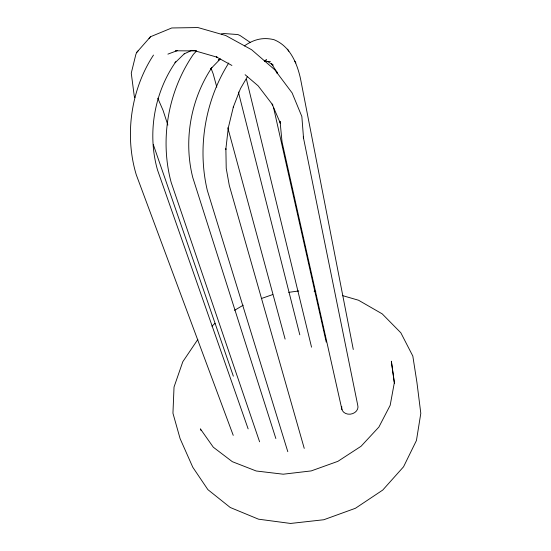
<?xml version="1.0" encoding="UTF-8"?>
<svg xmlns="http://www.w3.org/2000/svg" width="551" height="551" viewBox="0 0 551 551"><rect width="100%" height="100%" fill="white"/><g stroke="black" fill="none" stroke-linecap="round" stroke-linejoin="round"><path stroke-width="0.83" d="M138.108 50.85L136.634 52.531L135.815 54.604L131.262 73.152L134.251 96.039L134.864 97.617M247.557 76.431L240.463 88.615L233.28 107.183L233.479 106.467L228.3 127.811L225.807 149.514L225.876 148.742L226.22 168.331L229.285 185.398L304.242 448.383M228.755 62.993C205.234 100.199 197.141 147.544 207.321 190.405L287.801 451.689M153.495 55.072C130.89 89.448 124.333 135.429 136.29 174.819L233.238 435.352M197.85 339.423L182.808 361.711L174.033 387.029L172.945 413.229L180.094 438.603L192.788 467.248L207.879 489.632L230.249 507.492L258.509 519.18L290.563 523.45L323.816 519.738L355.429 508.277L382.738 490.066L403.552 466.787L416.446 440.483L420.806 413.34L416.921 382.373L412.823 356.07L400.846 332.804L382.229 313.884L358.487 300.219L342.805 295.687M175.011 62.752L175.79 61.815C154.17 92.671 147.158 133.735 157.517 169.983L248.136 428.871M136.634 52.531L150.513 36.731L171.754 27.97L197.933 27.55L225.676 35.491L251.655 49.755L274.777 69.791L292.126 92.933L301.852 116.516L303.573 138.638L303.353 137.371M149.032 38.418L150.513 36.731M196.459 51.057L193.394 54.322C168.138 91.032 159.535 139.41 171.189 182.477L259.604 441.799M175.197 62.656L184.509 53.557M211.956 326.151L215.055 323.292M234.568 310.316L243.239 305.185M264.411 60.954L266.588 59.783L264.308 60.954M244.341 45.933C253.605 39.472 262.923 36.958 274.005 39.693C289.902 46.091 297.017 62.986 300.481 78.6L353.287 349.492M220.428 59.067L218.203 60.176L220.207 59.109L210.578 69.006L211.859 67.587C190.66 99.332 183.366 140.519 192.781 177.553L275.858 438.534M184.137 53.908L191.796 50.341M167.897 54.129L177.56 50.52L175.604 50.788L195.316 50.912L217.17 57.214L216.329 56.877L231.909 65.459M261.532 298.47L272.759 294.565M221.261 33.976L223.665 33.508L237.887 34.555L240.133 35.574L250.209 42.399M288.71 292.347L298.78 290.949M264.39 61.437L270.403 61.533M190.253 50.416L196.246 50.609M314.118 291.245L315.833 291.355M267.655 61.512L273.158 65.156L271.388 63.565L277.477 73.042L276.444 71.237L277.208 73.655M245.105 74.709L258.137 85.839L272.862 105.083L272.077 104.043L280.328 123.155L280.053 121.358L282.05 142.02L341.937 409.579M287.594 49.149L288.827 51.229M294.813 61.175L295.88 62.966M157.765 98.202L163.062 110.345L167.862 125.077M201.012 430.427L200.371 428.878L213.313 447.212L232.329 461.683L256.222 470.995L283.235 474.204L311.225 470.912L337.901 461.332L361.057 446.269L378.895 427.046L390.177 405.309L394.309 382.807L391.348 361.194L394.509 383.592M211.067 68.386L213.203 73.91L216.805 87.168M153.33 144.651L233.349 376.188M227.811 127.777L285.115 339.092M238.376 91.983L299.806 334.815M246.455 79.33L311.542 347.192M273.489 107.252L326.22 342.081M303.25 136.738L357.695 405.04A8.217 6.832 -10.3 0 1 350.257 414.18A8.217 6.832 -10.3 0 1 341.772 406.617"/></g></svg>
